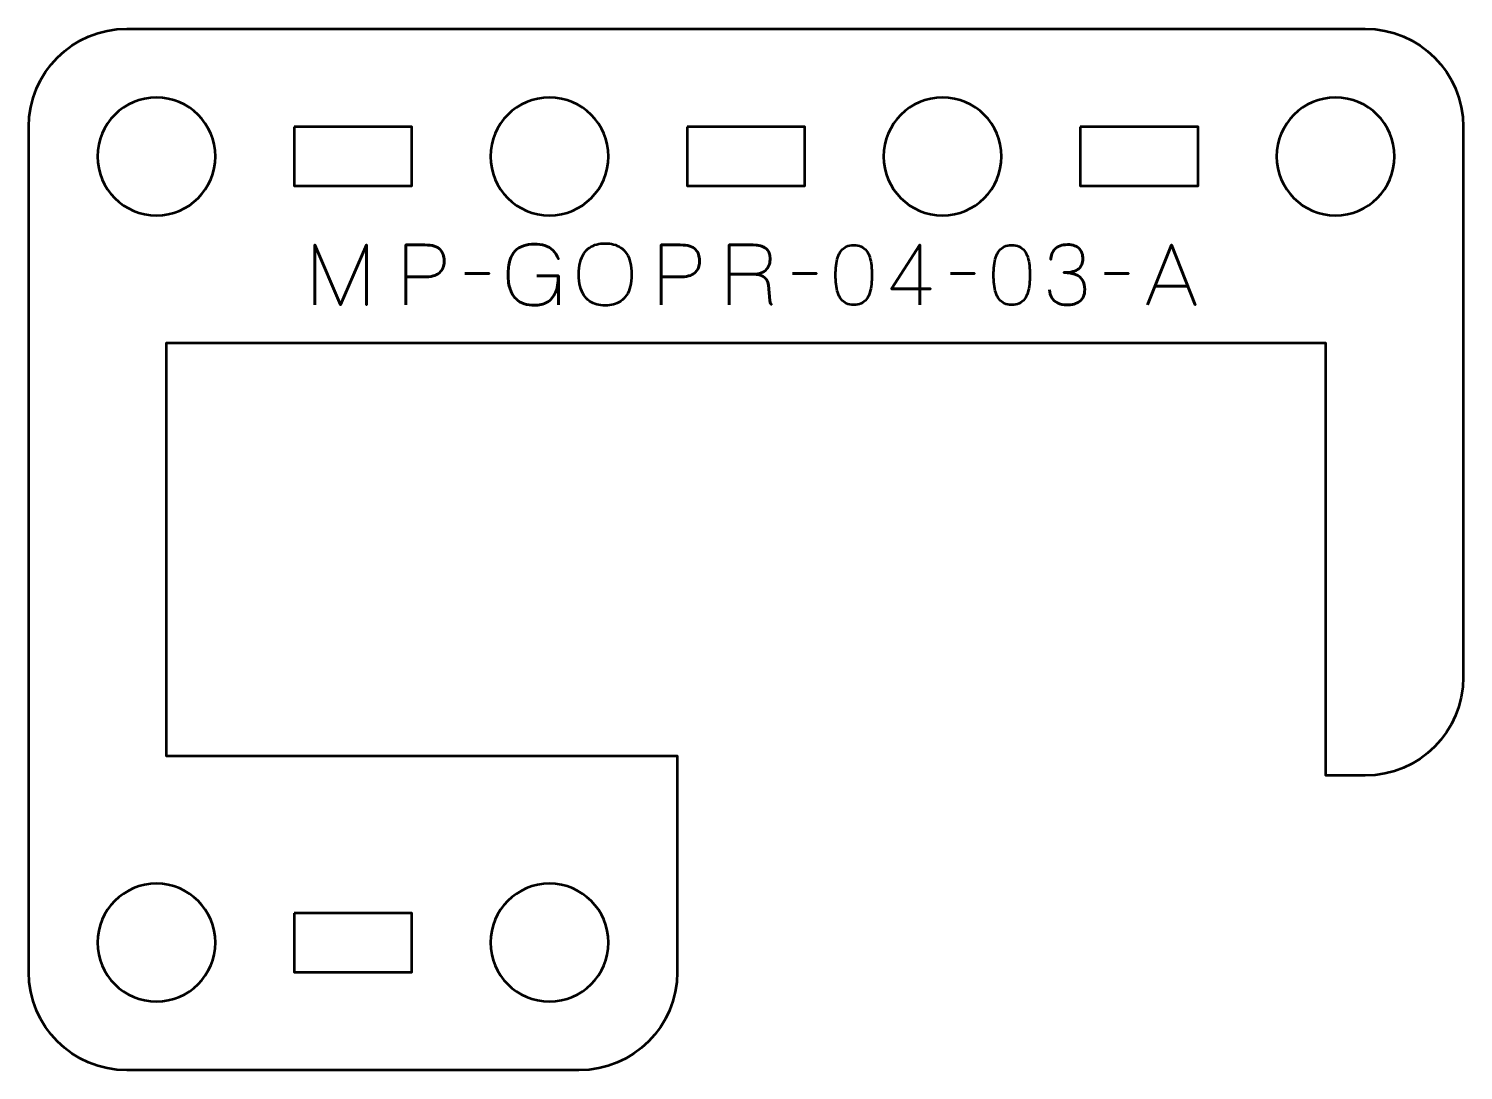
# Model space of a CAD drawing. Header units: centimetres. Extents: x -18.1 to -2.8, y -20.5 to -9.2.
# Drawn here: x -10.15 to -2.85, y -14.5 to -9.2 of the extents above; entities that cross this region are included whole.
import ezdxf

# ---------------------------------------------------------------- set-up
doc = ezdxf.new("R2010")
doc.units = ezdxf.units.CM
doc.header["$MEASUREMENT"] = 0
doc.layers.add('Layer 1', color=7, linetype='Continuous')

msp = doc.modelspace()

# ---------------------------------------------------------------- linework, layer by layer
at = {"layer": 'Layer 1', "color": 250, "lineweight": 53}
for points, knots in [([(-3.35004, -13.00002), (-3.07307, -13.00002), (-2.85008, -12.77707), (-2.85008, -12.49993), (-2.85008, -12.49993), (-2.85008, -12.49993), (-2.85008, -9.70006), (-2.85008, -9.70006), (-2.85008, -9.70006), (-2.85008, -9.42306), (-3.07307, -9.19997), (-3.35004, -9.19997), (-3.35004, -9.19997), (-3.35004, -9.19997), (-9.65001, -9.19997), (-9.65001, -9.19997), (-9.65001, -9.19997), (-9.92701, -9.19997), (-10.1501, -9.42306), (-10.1501, -9.70006), (-10.1501, -9.70006), (-10.1501, -9.70006), (-10.1501, -13.99992), (-10.1501, -13.99992), (-10.1501, -13.99992), (-10.1501, -14.27706), (-9.92701, -14.50002), (-9.65001, -14.50002), (-9.65001, -14.50002), (-9.65001, -14.50002), (-7.35004, -14.50002), (-7.35004, -14.50002), (-7.35004, -14.50002), (-7.07307, -14.50002), (-6.85008, -14.27706), (-6.85008, -13.99992), (-6.85008, -13.99992), (-6.85008, -13.99992), (-6.85007, -13.89999), (-6.85007, -13.89999), (-6.85007, -13.89999), (-6.85007, -13.89999), (-6.85009, -13.89999), (-6.85009, -13.89999), (-6.85009, -13.89999), (-6.85009, -13.89999), (-6.85009, -12.89999), (-6.85009, -12.89999), (-6.85009, -12.89999), (-6.85009, -12.89999), (-9.45009, -12.89999), (-9.45009, -12.89999), (-9.45009, -12.89999), (-9.45009, -12.89999), (-9.45009, -10.79999), (-9.45009, -10.79999), (-9.45009, -10.79999), (-9.45009, -10.79999), (-3.55009, -10.79999), (-3.55009, -10.79999), (-3.55009, -10.79999), (-3.55009, -10.79999), (-3.55009, -12.89999), (-3.55009, -12.89999), (-3.55009, -12.89999), (-3.55009, -12.89999), (-3.55009, -12.89999), (-3.55009, -12.89999), (-3.55009, -12.89999), (-3.55009, -12.89999), (-3.55009, -13.00001), (-3.55009, -13.00001), (-3.55009, -13.00001), (-3.55009, -13.00001), (-3.35004, -13.00002), (-3.35004, -13.00002)], [0, 0, 0, 0, 0.0526316, 0.0526316, 0.0526316, 0.0526316, 0.1052632, 0.1052632, 0.1052632, 0.1052632, 0.1578947, 0.1578947, 0.1578947, 0.1578947, 0.2105263, 0.2105263, 0.2105263, 0.2105263, 0.2631579, 0.2631579, 0.2631579, 0.2631579, 0.3157895, 0.3157895, 0.3157895, 0.3157895, 0.3684211, 0.3684211, 0.3684211, 0.3684211, 0.4210526, 0.4210526, 0.4210526, 0.4210526, 0.4736842, 0.4736842, 0.4736842, 0.4736842, 0.5263158, 0.5263158, 0.5263158, 0.5263158, 0.5789474, 0.5789474, 0.5789474, 0.5789474, 0.6315789, 0.6315789, 0.6315789, 0.6315789, 0.6842105, 0.6842105, 0.6842105, 0.6842105, 0.7368421, 0.7368421, 0.7368421, 0.7368421, 0.7894737, 0.7894737, 0.7894737, 0.7894737, 0.8421053, 0.8421053, 0.8421053, 0.8421053, 0.8947368, 0.8947368, 0.8947368, 0.8947368, 0.9473684, 0.9473684, 0.9473684, 0.9473684, 1, 1, 1, 1]), ([(-9.20007, -9.85), (-9.20007, -10.01577), (-9.3343, -10.15), (-9.50008, -10.15), (-9.50008, -10.15), (-9.66574, -10.15), (-9.80008, -10.01577), (-9.80008, -9.85), (-9.80008, -9.85), (-9.80008, -9.68433), (-9.66574, -9.54999), (-9.50008, -9.54999), (-9.50008, -9.54999), (-9.3343, -9.54999), (-9.20007, -9.68433), (-9.20007, -9.85)], [0, 0, 0, 0, 0.25, 0.25, 0.25, 0.25, 0.5, 0.5, 0.5, 0.5, 0.75, 0.75, 0.75, 0.75, 1, 1, 1, 1]), ([(-7.2, -9.85), (-7.2, -10.01577), (-7.33437, -10.15), (-7.5, -10.15), (-7.5, -10.15), (-7.66577, -10.15), (-7.8, -10.01577), (-7.8, -9.85), (-7.8, -9.85), (-7.8, -9.68433), (-7.66577, -9.54999), (-7.5, -9.54999), (-7.5, -9.54999), (-7.33437, -9.54999), (-7.2, -9.68433), (-7.2, -9.85)], [0, 0, 0, 0, 0.25, 0.25, 0.25, 0.25, 0.5, 0.5, 0.5, 0.5, 0.75, 0.75, 0.75, 0.75, 1, 1, 1, 1]), ([(-5.20008, -9.85), (-5.20008, -10.01577), (-5.33441, -10.15), (-5.50008, -10.15), (-5.50008, -10.15), (-5.66571, -10.15), (-5.80008, -10.01577), (-5.80008, -9.85), (-5.80008, -9.85), (-5.80008, -9.68433), (-5.66571, -9.54999), (-5.50008, -9.54999), (-5.50008, -9.54999), (-5.33441, -9.54999), (-5.20008, -9.68433), (-5.20008, -9.85)], [0, 0, 0, 0, 0.25, 0.25, 0.25, 0.25, 0.5, 0.5, 0.5, 0.5, 0.75, 0.75, 0.75, 0.75, 1, 1, 1, 1]), ([(-3.20011, -9.85), (-3.20011, -10.01577), (-3.33434, -10.15), (-3.50011, -10.15), (-3.50011, -10.15), (-3.66578, -10.15), (-3.80011, -10.01577), (-3.80011, -9.85), (-3.80011, -9.85), (-3.80011, -9.68433), (-3.66578, -9.54999), (-3.50011, -9.54999), (-3.50011, -9.54999), (-3.33434, -9.54999), (-3.20011, -9.68433), (-3.20011, -9.85)], [0, 0, 0, 0, 0.25, 0.25, 0.25, 0.25, 0.5, 0.5, 0.5, 0.5, 0.75, 0.75, 0.75, 0.75, 1, 1, 1, 1]), ([(-8.80006, -9.70006), (-8.80006, -9.70006), (-8.20005, -9.70006), (-8.20005, -9.70006), (-8.20005, -9.70006), (-8.20005, -9.70006), (-8.20005, -10.00007), (-8.20005, -10.00007), (-8.20005, -10.00007), (-8.20005, -10.00007), (-8.80006, -10.00007), (-8.80006, -10.00007), (-8.80006, -10.00007), (-8.80006, -10.00007), (-8.80006, -9.70006), (-8.80006, -9.70006)], [0, 0, 0, 0, 0.25, 0.25, 0.25, 0.25, 0.5, 0.5, 0.5, 0.5, 0.75, 0.75, 0.75, 0.75, 1, 1, 1, 1]), ([(-6.80009, -9.70006), (-6.80009, -9.70006), (-6.2001, -9.70006), (-6.2001, -9.70006), (-6.2001, -9.70006), (-6.2001, -9.70006), (-6.2001, -10.00007), (-6.2001, -10.00007), (-6.2001, -10.00007), (-6.2001, -10.00007), (-6.80009, -10.00007), (-6.80009, -10.00007), (-6.80009, -10.00007), (-6.80009, -10.00007), (-6.80009, -9.70006), (-6.80009, -9.70006)], [0, 0, 0, 0, 0.25, 0.25, 0.25, 0.25, 0.5, 0.5, 0.5, 0.5, 0.75, 0.75, 0.75, 0.75, 1, 1, 1, 1]), ([(-4.80003, -9.70006), (-4.80003, -9.70006), (-4.20002, -9.70006), (-4.20002, -9.70006), (-4.20002, -9.70006), (-4.20002, -9.70006), (-4.20002, -10.00007), (-4.20002, -10.00007), (-4.20002, -10.00007), (-4.20002, -10.00007), (-4.80003, -10.00007), (-4.80003, -10.00007), (-4.80003, -10.00007), (-4.80003, -10.00007), (-4.80003, -9.70006), (-4.80003, -9.70006)], [0, 0, 0, 0, 0.25, 0.25, 0.25, 0.25, 0.5, 0.5, 0.5, 0.5, 0.75, 0.75, 0.75, 0.75, 1, 1, 1, 1]), ([(-9.20007, -13.84999), (-9.20007, -14.01566), (-9.3343, -14.14999), (-9.50008, -14.14999), (-9.50008, -14.14999), (-9.66574, -14.14999), (-9.80008, -14.01566), (-9.80008, -13.84999), (-9.80008, -13.84999), (-9.80008, -13.68436), (-9.66574, -13.54999), (-9.50008, -13.54999), (-9.50008, -13.54999), (-9.3343, -13.54999), (-9.20007, -13.68436), (-9.20007, -13.84999)], [0, 0, 0, 0, 0.25, 0.25, 0.25, 0.25, 0.5, 0.5, 0.5, 0.5, 0.75, 0.75, 0.75, 0.75, 1, 1, 1, 1]), ([(-7.2, -13.84999), (-7.2, -14.01566), (-7.33437, -14.14999), (-7.5, -14.14999), (-7.5, -14.14999), (-7.66577, -14.14999), (-7.8, -14.01566), (-7.8, -13.84999), (-7.8, -13.84999), (-7.8, -13.68436), (-7.66577, -13.54999), (-7.5, -13.54999), (-7.5, -13.54999), (-7.33437, -13.54999), (-7.2, -13.68436), (-7.2, -13.84999)], [0, 0, 0, 0, 0.25, 0.25, 0.25, 0.25, 0.5, 0.5, 0.5, 0.5, 0.75, 0.75, 0.75, 0.75, 1, 1, 1, 1]), ([(-8.80006, -13.69992), (-8.80006, -13.69992), (-8.20005, -13.69992), (-8.20005, -13.69992), (-8.20005, -13.69992), (-8.20005, -13.69992), (-8.20005, -13.99992), (-8.20005, -13.99992), (-8.20005, -13.99992), (-8.20005, -13.99992), (-8.80006, -13.99992), (-8.80006, -13.99992), (-8.80006, -13.99992), (-8.80006, -13.99992), (-8.80006, -13.69992), (-8.80006, -13.69992)], [0, 0, 0, 0, 0.25, 0.25, 0.25, 0.25, 0.5, 0.5, 0.5, 0.5, 0.75, 0.75, 0.75, 0.75, 1, 1, 1, 1])]:
    msp.add_open_spline(points, degree=3, knots=knots, dxfattribs=at)
at = {"layer": 'Layer 1', "color": 30, "lineweight": 53}
for points, knots in [([(-7.21657, -10.60797), (-7.20168, -10.60804), (-7.18757, -10.60628), (-7.1741, -10.60282), (-7.1741, -10.60282), (-7.16069, -10.59929), (-7.14842, -10.59379), (-7.1372, -10.58617), (-7.1372, -10.58617), (-7.12598, -10.57862), (-7.11624, -10.56867), (-7.10799, -10.55639), (-7.10799, -10.55639), (-7.09973, -10.54412), (-7.09338, -10.52923), (-7.08887, -10.51173), (-7.08887, -10.51173), (-7.08428, -10.49424), (-7.08202, -10.47384), (-7.08195, -10.45049), (-7.08195, -10.45049), (-7.08202, -10.42714), (-7.08428, -10.40675), (-7.08887, -10.38918), (-7.08887, -10.38918), (-7.09338, -10.37161), (-7.09973, -10.35665), (-7.10799, -10.34431), (-7.10799, -10.34431), (-7.11624, -10.33196), (-7.12598, -10.32194), (-7.1372, -10.31425), (-7.1372, -10.31425), (-7.14842, -10.30656), (-7.16069, -10.30099), (-7.1741, -10.29739), (-7.1741, -10.29739), (-7.18757, -10.29386), (-7.20168, -10.2921), (-7.21657, -10.29217), (-7.21657, -10.29217), (-7.23146, -10.2921), (-7.24557, -10.29386), (-7.25905, -10.29739), (-7.25905, -10.29739), (-7.27245, -10.30099), (-7.28473, -10.30656), (-7.29595, -10.31425), (-7.29595, -10.31425), (-7.30716, -10.32194), (-7.3169, -10.33196), (-7.32516, -10.34431), (-7.32516, -10.34431), (-7.33341, -10.35665), (-7.33976, -10.37161), (-7.34428, -10.38918), (-7.34428, -10.38918), (-7.34886, -10.40675), (-7.35112, -10.42714), (-7.35119, -10.45049), (-7.35119, -10.45049), (-7.35112, -10.47384), (-7.34886, -10.49424), (-7.34428, -10.51173), (-7.34428, -10.51173), (-7.33976, -10.52923), (-7.33341, -10.54412), (-7.32516, -10.55639), (-7.32516, -10.55639), (-7.3169, -10.56867), (-7.30716, -10.57862), (-7.29595, -10.58617), (-7.29595, -10.58617), (-7.28473, -10.59379), (-7.27245, -10.59929), (-7.25905, -10.60282), (-7.25905, -10.60282), (-7.24557, -10.60628), (-7.23146, -10.60804), (-7.21657, -10.60797)], [0, 0, 0, 0, 0.05, 0.05, 0.05, 0.05, 0.1, 0.1, 0.1, 0.1, 0.15, 0.15, 0.15, 0.15, 0.2, 0.2, 0.2, 0.2, 0.25, 0.25, 0.25, 0.25, 0.3, 0.3, 0.3, 0.3, 0.35, 0.35, 0.35, 0.35, 0.4, 0.4, 0.4, 0.4, 0.45, 0.45, 0.45, 0.45, 0.5, 0.5, 0.5, 0.5, 0.55, 0.55, 0.55, 0.55, 0.6, 0.6, 0.6, 0.6, 0.65, 0.65, 0.65, 0.65, 0.7, 0.7, 0.7, 0.7, 0.75, 0.75, 0.75, 0.75, 0.8, 0.8, 0.8, 0.8, 0.85, 0.85, 0.85, 0.85, 0.9, 0.9, 0.9, 0.9, 0.95, 0.95, 0.95, 0.95, 1, 1, 1, 1]), ([(-7.21657, -10.60797), (-7.20168, -10.60804), (-7.18757, -10.60628), (-7.1741, -10.60282), (-7.1741, -10.60282), (-7.16069, -10.59929), (-7.14842, -10.59379), (-7.1372, -10.58617), (-7.1372, -10.58617), (-7.12598, -10.57862), (-7.11624, -10.56867), (-7.10799, -10.55639), (-7.10799, -10.55639), (-7.09973, -10.54412), (-7.09338, -10.52923), (-7.08887, -10.51173), (-7.08887, -10.51173), (-7.08428, -10.49424), (-7.08202, -10.47384), (-7.08195, -10.45049), (-7.08195, -10.45049), (-7.08202, -10.42714), (-7.08428, -10.40675), (-7.08887, -10.38918), (-7.08887, -10.38918), (-7.09338, -10.37161), (-7.09973, -10.35665), (-7.10799, -10.34431), (-7.10799, -10.34431), (-7.11624, -10.33196), (-7.12598, -10.32194), (-7.1372, -10.31425), (-7.1372, -10.31425), (-7.14842, -10.30656), (-7.16069, -10.30099), (-7.1741, -10.29739), (-7.1741, -10.29739), (-7.18757, -10.29386), (-7.20168, -10.2921), (-7.21657, -10.29217), (-7.21657, -10.29217), (-7.23146, -10.2921), (-7.24557, -10.29386), (-7.25905, -10.29739), (-7.25905, -10.29739), (-7.27245, -10.30099), (-7.28473, -10.30656), (-7.29595, -10.31425), (-7.29595, -10.31425), (-7.30716, -10.32194), (-7.3169, -10.33196), (-7.32516, -10.34431), (-7.32516, -10.34431), (-7.33341, -10.35665), (-7.33976, -10.37161), (-7.34428, -10.38918), (-7.34428, -10.38918), (-7.34886, -10.40675), (-7.35112, -10.42714), (-7.35119, -10.45049), (-7.35119, -10.45049), (-7.35112, -10.47384), (-7.34886, -10.49424), (-7.34428, -10.51173), (-7.34428, -10.51173), (-7.33976, -10.52923), (-7.33341, -10.54412), (-7.32516, -10.55639), (-7.32516, -10.55639), (-7.3169, -10.56867), (-7.30716, -10.57862), (-7.29595, -10.58617), (-7.29595, -10.58617), (-7.28473, -10.59379), (-7.27245, -10.59929), (-7.25905, -10.60282), (-7.25905, -10.60282), (-7.24557, -10.60628), (-7.23146, -10.60804), (-7.21657, -10.60797)], [0, 0, 0, 0, 0.05, 0.05, 0.05, 0.05, 0.1, 0.1, 0.1, 0.1, 0.15, 0.15, 0.15, 0.15, 0.2, 0.2, 0.2, 0.2, 0.25, 0.25, 0.25, 0.25, 0.3, 0.3, 0.3, 0.3, 0.35, 0.35, 0.35, 0.35, 0.4, 0.4, 0.4, 0.4, 0.45, 0.45, 0.45, 0.45, 0.5, 0.5, 0.5, 0.5, 0.55, 0.55, 0.55, 0.55, 0.6, 0.6, 0.6, 0.6, 0.65, 0.65, 0.65, 0.65, 0.7, 0.7, 0.7, 0.7, 0.75, 0.75, 0.75, 0.75, 0.8, 0.8, 0.8, 0.8, 0.85, 0.85, 0.85, 0.85, 0.9, 0.9, 0.9, 0.9, 0.95, 0.95, 0.95, 0.95, 1, 1, 1, 1]), ([(-8.69399, -10.60543), (-8.69399, -10.60543), (-8.69399, -10.30021), (-8.69399, -10.30021), (-8.69399, -10.30021), (-8.69399, -10.30021), (-8.56276, -10.60543), (-8.56276, -10.60543), (-8.56276, -10.60543), (-8.56276, -10.60543), (-8.4311, -10.30021), (-8.4311, -10.30021), (-8.4311, -10.30021), (-8.4311, -10.30021), (-8.4311, -10.60543), (-8.4311, -10.60543), (-8.4311, -10.60543), (-8.4311, -10.60543), (-8.4311, -10.30021), (-8.4311, -10.30021), (-8.4311, -10.30021), (-8.4311, -10.30021), (-8.56276, -10.60543), (-8.56276, -10.60543), (-8.56276, -10.60543), (-8.56276, -10.60543), (-8.69399, -10.30021), (-8.69399, -10.30021), (-8.69399, -10.30021), (-8.69399, -10.30021), (-8.69399, -10.60543), (-8.69399, -10.60543)], [0, 0, 0, 0, 0.125, 0.125, 0.125, 0.125, 0.25, 0.25, 0.25, 0.25, 0.375, 0.375, 0.375, 0.375, 0.5, 0.5, 0.5, 0.5, 0.625, 0.625, 0.625, 0.625, 0.75, 0.75, 0.75, 0.75, 0.875, 0.875, 0.875, 0.875, 1, 1, 1, 1]), ([(-8.23129, -10.60543), (-8.23129, -10.60543), (-8.23129, -10.30021), (-8.23129, -10.30021), (-8.23129, -10.30021), (-8.23129, -10.30021), (-8.13392, -10.30021), (-8.13392, -10.30021), (-8.13392, -10.30021), (-8.11445, -10.30028), (-8.09844, -10.30247), (-8.08581, -10.3067), (-8.08581, -10.3067), (-8.07325, -10.31086), (-8.06337, -10.31665), (-8.05624, -10.32399), (-8.05624, -10.32399), (-8.04912, -10.33125), (-8.04404, -10.33958), (-8.04093, -10.34896), (-8.04093, -10.34896), (-8.0379, -10.35835), (-8.03614, -10.36815), (-8.03571, -10.37853), (-8.03571, -10.37853), (-8.03522, -10.3889), (-8.03642, -10.39906), (-8.03924, -10.40893), (-8.03924, -10.40893), (-8.04213, -10.41881), (-8.047, -10.42777), (-8.05399, -10.43582), (-8.05399, -10.43582), (-8.0609, -10.44386), (-8.07028, -10.45028), (-8.08207, -10.45501), (-8.08207, -10.45501), (-8.09385, -10.4598), (-8.10845, -10.4622), (-8.12588, -10.46234), (-8.12588, -10.46234), (-8.12588, -10.46234), (-8.23129, -10.46234), (-8.23129, -10.46234), (-8.23129, -10.46234), (-8.23129, -10.46234), (-8.12588, -10.46234), (-8.12588, -10.46234), (-8.12588, -10.46234), (-8.10881, -10.4622), (-8.09434, -10.4598), (-8.08263, -10.45501), (-8.08263, -10.45501), (-8.07085, -10.45028), (-8.06146, -10.44386), (-8.05441, -10.43582), (-8.05441, -10.43582), (-8.04742, -10.42777), (-8.04241, -10.41881), (-8.03945, -10.40893), (-8.03945, -10.40893), (-8.03649, -10.39906), (-8.03522, -10.3889), (-8.03571, -10.37853), (-8.03571, -10.37853), (-8.03614, -10.36815), (-8.0379, -10.35835), (-8.04107, -10.34896), (-8.04107, -10.34896), (-8.04418, -10.33958), (-8.0494, -10.33125), (-8.05653, -10.32399), (-8.05653, -10.32399), (-8.06372, -10.31665), (-8.0736, -10.31086), (-8.08616, -10.3067), (-8.08616, -10.3067), (-8.09879, -10.30247), (-8.11466, -10.30028), (-8.13392, -10.30021), (-8.13392, -10.30021), (-8.13392, -10.30021), (-8.23129, -10.30021), (-8.23129, -10.30021), (-8.23129, -10.30021), (-8.23129, -10.30021), (-8.23129, -10.60543), (-8.23129, -10.60543)], [0, 0, 0, 0, 0.0454545, 0.0454545, 0.0454545, 0.0454545, 0.0909091, 0.0909091, 0.0909091, 0.0909091, 0.1363636, 0.1363636, 0.1363636, 0.1363636, 0.1818182, 0.1818182, 0.1818182, 0.1818182, 0.2272727, 0.2272727, 0.2272727, 0.2272727, 0.2727273, 0.2727273, 0.2727273, 0.2727273, 0.3181818, 0.3181818, 0.3181818, 0.3181818, 0.3636364, 0.3636364, 0.3636364, 0.3636364, 0.4090909, 0.4090909, 0.4090909, 0.4090909, 0.4545455, 0.4545455, 0.4545455, 0.4545455, 0.5, 0.5, 0.5, 0.5, 0.5454545, 0.5454545, 0.5454545, 0.5454545, 0.5909091, 0.5909091, 0.5909091, 0.5909091, 0.6363636, 0.6363636, 0.6363636, 0.6363636, 0.6818182, 0.6818182, 0.6818182, 0.6818182, 0.7272727, 0.7272727, 0.7272727, 0.7272727, 0.7727273, 0.7727273, 0.7727273, 0.7727273, 0.8181818, 0.8181818, 0.8181818, 0.8181818, 0.8636364, 0.8636364, 0.8636364, 0.8636364, 0.9090909, 0.9090909, 0.9090909, 0.9090909, 0.9545455, 0.9545455, 0.9545455, 0.9545455, 1, 1, 1, 1]), ([(-7.5637, -10.45726), (-7.5637, -10.45726), (-7.45491, -10.45726), (-7.45491, -10.45726), (-7.45491, -10.45726), (-7.45505, -10.49191), (-7.45999, -10.52034), (-7.46987, -10.54249), (-7.46987, -10.54249), (-7.47974, -10.56472), (-7.49371, -10.58109), (-7.51192, -10.59174), (-7.51192, -10.59174), (-7.53012, -10.60233), (-7.55171, -10.60762), (-7.57683, -10.60755), (-7.57683, -10.60755), (-7.59567, -10.60762), (-7.61316, -10.60501), (-7.62932, -10.59957), (-7.62932, -10.59957), (-7.64548, -10.59421), (-7.65966, -10.58546), (-7.6718, -10.5734), (-7.6718, -10.5734), (-7.68393, -10.56133), (-7.69346, -10.54539), (-7.70023, -10.52556), (-7.70023, -10.52556), (-7.707, -10.50574), (-7.71046, -10.48139), (-7.7106, -10.45261), (-7.7106, -10.45261), (-7.71053, -10.42368), (-7.7075, -10.39927), (-7.7015, -10.37923), (-7.7015, -10.37923), (-7.69543, -10.35926), (-7.68668, -10.34318), (-7.67511, -10.33097), (-7.67511, -10.33097), (-7.66361, -10.31884), (-7.64957, -10.31002), (-7.63306, -10.30451), (-7.63306, -10.30451), (-7.61655, -10.29901), (-7.59785, -10.29633), (-7.57683, -10.2964), (-7.57683, -10.2964), (-7.55686, -10.29633), (-7.53894, -10.2988), (-7.52299, -10.30381), (-7.52299, -10.30381), (-7.50705, -10.30882), (-7.49336, -10.31686), (-7.48193, -10.32794), (-7.48193, -10.32794), (-7.47043, -10.33901), (-7.46147, -10.35362), (-7.45491, -10.37175), (-7.45491, -10.37175), (-7.46147, -10.35362), (-7.47043, -10.33901), (-7.48193, -10.32794), (-7.48193, -10.32794), (-7.49336, -10.31686), (-7.50705, -10.30882), (-7.52299, -10.30381), (-7.52299, -10.30381), (-7.53894, -10.2988), (-7.55686, -10.29633), (-7.57683, -10.2964), (-7.57683, -10.2964), (-7.59785, -10.29633), (-7.61655, -10.29901), (-7.63306, -10.30451), (-7.63306, -10.30451), (-7.64957, -10.31002), (-7.66361, -10.31884), (-7.67511, -10.33097), (-7.67511, -10.33097), (-7.68668, -10.34318), (-7.69543, -10.35926), (-7.7015, -10.37923), (-7.7015, -10.37923), (-7.7075, -10.39927), (-7.71053, -10.42368), (-7.7106, -10.45261), (-7.7106, -10.45261), (-7.71046, -10.48139), (-7.707, -10.50574), (-7.70023, -10.52556), (-7.70023, -10.52556), (-7.69346, -10.54539), (-7.68393, -10.56133), (-7.6718, -10.5734), (-7.6718, -10.5734), (-7.65966, -10.58546), (-7.64548, -10.59421), (-7.62932, -10.59957), (-7.62932, -10.59957), (-7.61316, -10.60501), (-7.59567, -10.60762), (-7.57683, -10.60755), (-7.57683, -10.60755), (-7.55171, -10.60762), (-7.53012, -10.60233), (-7.51192, -10.59174), (-7.51192, -10.59174), (-7.49371, -10.58109), (-7.47974, -10.56472), (-7.46987, -10.54249), (-7.46987, -10.54249), (-7.45999, -10.52034), (-7.45505, -10.49191), (-7.45491, -10.45726), (-7.45491, -10.45726), (-7.45491, -10.45726), (-7.5637, -10.45726), (-7.5637, -10.45726)], [0, 0, 0, 0, 0.0333333, 0.0333333, 0.0333333, 0.0333333, 0.0666667, 0.0666667, 0.0666667, 0.0666667, 0.1, 0.1, 0.1, 0.1, 0.1333333, 0.1333333, 0.1333333, 0.1333333, 0.1666667, 0.1666667, 0.1666667, 0.1666667, 0.2, 0.2, 0.2, 0.2, 0.2333333, 0.2333333, 0.2333333, 0.2333333, 0.2666667, 0.2666667, 0.2666667, 0.2666667, 0.3, 0.3, 0.3, 0.3, 0.3333333, 0.3333333, 0.3333333, 0.3333333, 0.3666667, 0.3666667, 0.3666667, 0.3666667, 0.4, 0.4, 0.4, 0.4, 0.4333333, 0.4333333, 0.4333333, 0.4333333, 0.4666667, 0.4666667, 0.4666667, 0.4666667, 0.5, 0.5, 0.5, 0.5, 0.5333333, 0.5333333, 0.5333333, 0.5333333, 0.5666667, 0.5666667, 0.5666667, 0.5666667, 0.6, 0.6, 0.6, 0.6, 0.6333333, 0.6333333, 0.6333333, 0.6333333, 0.6666667, 0.6666667, 0.6666667, 0.6666667, 0.7, 0.7, 0.7, 0.7, 0.7333333, 0.7333333, 0.7333333, 0.7333333, 0.7666667, 0.7666667, 0.7666667, 0.7666667, 0.8, 0.8, 0.8, 0.8, 0.8333333, 0.8333333, 0.8333333, 0.8333333, 0.8666667, 0.8666667, 0.8666667, 0.8666667, 0.9, 0.9, 0.9, 0.9, 0.9333333, 0.9333333, 0.9333333, 0.9333333, 0.9666667, 0.9666667, 0.9666667, 0.9666667, 1, 1, 1, 1]), ([(-6.93167, -10.60543), (-6.93167, -10.60543), (-6.93167, -10.30021), (-6.93167, -10.30021), (-6.93167, -10.30021), (-6.93167, -10.30021), (-6.8343, -10.30021), (-6.8343, -10.30021), (-6.8343, -10.30021), (-6.81483, -10.30028), (-6.79882, -10.30247), (-6.78619, -10.3067), (-6.78619, -10.3067), (-6.77363, -10.31086), (-6.76375, -10.31665), (-6.75662, -10.32399), (-6.75662, -10.32399), (-6.7495, -10.33125), (-6.74442, -10.33958), (-6.74131, -10.34896), (-6.74131, -10.34896), (-6.73828, -10.35835), (-6.73652, -10.36815), (-6.73609, -10.37853), (-6.73609, -10.37853), (-6.7356, -10.3889), (-6.7368, -10.39906), (-6.73962, -10.40893), (-6.73962, -10.40893), (-6.74251, -10.41881), (-6.74738, -10.42777), (-6.75437, -10.43582), (-6.75437, -10.43582), (-6.76128, -10.44386), (-6.77066, -10.45028), (-6.78245, -10.45501), (-6.78245, -10.45501), (-6.79423, -10.4598), (-6.80883, -10.4622), (-6.82626, -10.46234), (-6.82626, -10.46234), (-6.82626, -10.46234), (-6.93167, -10.46234), (-6.93167, -10.46234), (-6.93167, -10.46234), (-6.93167, -10.46234), (-6.82626, -10.46234), (-6.82626, -10.46234), (-6.82626, -10.46234), (-6.80919, -10.4622), (-6.79472, -10.4598), (-6.78301, -10.45501), (-6.78301, -10.45501), (-6.77123, -10.45028), (-6.76184, -10.44386), (-6.75479, -10.43582), (-6.75479, -10.43582), (-6.7478, -10.42777), (-6.74279, -10.41881), (-6.73983, -10.40893), (-6.73983, -10.40893), (-6.73687, -10.39906), (-6.7356, -10.3889), (-6.73609, -10.37853), (-6.73609, -10.37853), (-6.73652, -10.36815), (-6.73828, -10.35835), (-6.74145, -10.34896), (-6.74145, -10.34896), (-6.74456, -10.33958), (-6.74978, -10.33125), (-6.75691, -10.32399), (-6.75691, -10.32399), (-6.7641, -10.31665), (-6.77398, -10.31086), (-6.78654, -10.3067), (-6.78654, -10.3067), (-6.79917, -10.30247), (-6.81504, -10.30028), (-6.8343, -10.30021), (-6.8343, -10.30021), (-6.8343, -10.30021), (-6.93167, -10.30021), (-6.93167, -10.30021), (-6.93167, -10.30021), (-6.93167, -10.30021), (-6.93167, -10.60543), (-6.93167, -10.60543)], [0, 0, 0, 0, 0.0454545, 0.0454545, 0.0454545, 0.0454545, 0.0909091, 0.0909091, 0.0909091, 0.0909091, 0.1363636, 0.1363636, 0.1363636, 0.1363636, 0.1818182, 0.1818182, 0.1818182, 0.1818182, 0.2272727, 0.2272727, 0.2272727, 0.2272727, 0.2727273, 0.2727273, 0.2727273, 0.2727273, 0.3181818, 0.3181818, 0.3181818, 0.3181818, 0.3636364, 0.3636364, 0.3636364, 0.3636364, 0.4090909, 0.4090909, 0.4090909, 0.4090909, 0.4545455, 0.4545455, 0.4545455, 0.4545455, 0.5, 0.5, 0.5, 0.5, 0.5454545, 0.5454545, 0.5454545, 0.5454545, 0.5909091, 0.5909091, 0.5909091, 0.5909091, 0.6363636, 0.6363636, 0.6363636, 0.6363636, 0.6818182, 0.6818182, 0.6818182, 0.6818182, 0.7272727, 0.7272727, 0.7272727, 0.7272727, 0.7727273, 0.7727273, 0.7727273, 0.7727273, 0.8181818, 0.8181818, 0.8181818, 0.8181818, 0.8636364, 0.8636364, 0.8636364, 0.8636364, 0.9090909, 0.9090909, 0.9090909, 0.9090909, 0.9545455, 0.9545455, 0.9545455, 0.9545455, 1, 1, 1, 1]), ([(-6.58539, -10.60543), (-6.58539, -10.60543), (-6.58539, -10.30021), (-6.58539, -10.30021), (-6.58539, -10.30021), (-6.58539, -10.30021), (-6.47405, -10.30021), (-6.47405, -10.30021), (-6.47405, -10.30021), (-6.45853, -10.30021), (-6.44527, -10.30127), (-6.43433, -10.30331), (-6.43433, -10.30331), (-6.42333, -10.30536), (-6.41422, -10.30832), (-6.40703, -10.3122), (-6.40703, -10.3122), (-6.39983, -10.31608), (-6.39419, -10.32081), (-6.39002, -10.32638), (-6.39002, -10.32638), (-6.38579, -10.33189), (-6.38283, -10.33817), (-6.38092, -10.34515), (-6.38092, -10.34515), (-6.37902, -10.35214), (-6.37789, -10.35969), (-6.37754, -10.36794), (-6.37754, -10.36794), (-6.37704, -10.37831), (-6.37817, -10.38833), (-6.38085, -10.398), (-6.38085, -10.398), (-6.3836, -10.40773), (-6.38833, -10.41641), (-6.39503, -10.42417), (-6.39503, -10.42417), (-6.40181, -10.43194), (-6.41091, -10.43807), (-6.42248, -10.44266), (-6.42248, -10.44266), (-6.43405, -10.44718), (-6.44837, -10.44957), (-6.46559, -10.44964), (-6.46559, -10.44964), (-6.46559, -10.44964), (-6.58539, -10.44964), (-6.58539, -10.44964), (-6.58539, -10.44964), (-6.58539, -10.44964), (-6.46559, -10.44964), (-6.46559, -10.44964), (-6.46559, -10.44964), (-6.44873, -10.44957), (-6.43454, -10.44718), (-6.42304, -10.44266), (-6.42304, -10.44266), (-6.41154, -10.43807), (-6.40237, -10.43194), (-6.39553, -10.42417), (-6.39553, -10.42417), (-6.38868, -10.41641), (-6.38389, -10.40773), (-6.38106, -10.398), (-6.38106, -10.398), (-6.37824, -10.38833), (-6.37704, -10.37831), (-6.37754, -10.36794), (-6.37754, -10.36794), (-6.37796, -10.35764), (-6.37972, -10.34833), (-6.38283, -10.34), (-6.38283, -10.34), (-6.38586, -10.33175), (-6.39094, -10.32462), (-6.398, -10.31869), (-6.398, -10.31869), (-6.40505, -10.31277), (-6.41479, -10.30818), (-6.42714, -10.30501), (-6.42714, -10.30501), (-6.43948, -10.30183), (-6.45515, -10.30021), (-6.47405, -10.30021), (-6.47405, -10.30021), (-6.47405, -10.30021), (-6.58539, -10.30021), (-6.58539, -10.30021), (-6.58539, -10.30021), (-6.58539, -10.30021), (-6.58539, -10.60543), (-6.58539, -10.60543)], [0, 0, 0, 0, 0.0434783, 0.0434783, 0.0434783, 0.0434783, 0.0869565, 0.0869565, 0.0869565, 0.0869565, 0.1304348, 0.1304348, 0.1304348, 0.1304348, 0.173913, 0.173913, 0.173913, 0.173913, 0.2173913, 0.2173913, 0.2173913, 0.2173913, 0.2608696, 0.2608696, 0.2608696, 0.2608696, 0.3043478, 0.3043478, 0.3043478, 0.3043478, 0.3478261, 0.3478261, 0.3478261, 0.3478261, 0.3913043, 0.3913043, 0.3913043, 0.3913043, 0.4347826, 0.4347826, 0.4347826, 0.4347826, 0.4782609, 0.4782609, 0.4782609, 0.4782609, 0.5217391, 0.5217391, 0.5217391, 0.5217391, 0.5652174, 0.5652174, 0.5652174, 0.5652174, 0.6086957, 0.6086957, 0.6086957, 0.6086957, 0.6521739, 0.6521739, 0.6521739, 0.6521739, 0.6956522, 0.6956522, 0.6956522, 0.6956522, 0.7391304, 0.7391304, 0.7391304, 0.7391304, 0.7826087, 0.7826087, 0.7826087, 0.7826087, 0.826087, 0.826087, 0.826087, 0.826087, 0.8695652, 0.8695652, 0.8695652, 0.8695652, 0.9130435, 0.9130435, 0.9130435, 0.9130435, 0.9565217, 0.9565217, 0.9565217, 0.9565217, 1, 1, 1, 1]), ([(-5.95166, -10.60543), (-5.93685, -10.60536), (-5.92408, -10.60275), (-5.91342, -10.59767), (-5.91342, -10.59767), (-5.90284, -10.59259), (-5.89402, -10.58532), (-5.88697, -10.57608), (-5.88697, -10.57608), (-5.87998, -10.56677), (-5.87448, -10.55576), (-5.87039, -10.54306), (-5.87039, -10.54306), (-5.86636, -10.53036), (-5.86347, -10.51646), (-5.86185, -10.50122), (-5.86185, -10.50122), (-5.86015, -10.48598), (-5.85931, -10.46996), (-5.85938, -10.45303), (-5.85938, -10.45303), (-5.85931, -10.43617), (-5.86015, -10.42015), (-5.86185, -10.40498), (-5.86185, -10.40498), (-5.86347, -10.38981), (-5.86636, -10.37584), (-5.87039, -10.36314), (-5.87039, -10.36314), (-5.87448, -10.35051), (-5.87998, -10.33951), (-5.88697, -10.33012), (-5.88697, -10.33012), (-5.89402, -10.32081), (-5.90284, -10.31354), (-5.91342, -10.30846), (-5.91342, -10.30846), (-5.92408, -10.30331), (-5.93685, -10.3007), (-5.95166, -10.30063), (-5.95166, -10.30063), (-5.96648, -10.3007), (-5.97925, -10.30331), (-5.98991, -10.30846), (-5.98991, -10.30846), (-6.00049, -10.31354), (-6.00931, -10.32081), (-6.01636, -10.33012), (-6.01636, -10.33012), (-6.02335, -10.33951), (-6.02885, -10.35051), (-6.03294, -10.36314), (-6.03294, -10.36314), (-6.03697, -10.37584), (-6.03986, -10.38981), (-6.04148, -10.40498), (-6.04148, -10.40498), (-6.04317, -10.42015), (-6.04402, -10.43617), (-6.04395, -10.45303), (-6.04395, -10.45303), (-6.04402, -10.46996), (-6.04317, -10.48598), (-6.04148, -10.50122), (-6.04148, -10.50122), (-6.03986, -10.51646), (-6.03697, -10.53036), (-6.03294, -10.54306), (-6.03294, -10.54306), (-6.02885, -10.55576), (-6.02335, -10.56677), (-6.01636, -10.57608), (-6.01636, -10.57608), (-6.00931, -10.58532), (-6.00049, -10.59259), (-5.98991, -10.59767), (-5.98991, -10.59767), (-5.97925, -10.60275), (-5.96648, -10.60536), (-5.95166, -10.60543)], [0, 0, 0, 0, 0.05, 0.05, 0.05, 0.05, 0.1, 0.1, 0.1, 0.1, 0.15, 0.15, 0.15, 0.15, 0.2, 0.2, 0.2, 0.2, 0.25, 0.25, 0.25, 0.25, 0.3, 0.3, 0.3, 0.3, 0.35, 0.35, 0.35, 0.35, 0.4, 0.4, 0.4, 0.4, 0.45, 0.45, 0.45, 0.45, 0.5, 0.5, 0.5, 0.5, 0.55, 0.55, 0.55, 0.55, 0.6, 0.6, 0.6, 0.6, 0.65, 0.65, 0.65, 0.65, 0.7, 0.7, 0.7, 0.7, 0.75, 0.75, 0.75, 0.75, 0.8, 0.8, 0.8, 0.8, 0.85, 0.85, 0.85, 0.85, 0.9, 0.9, 0.9, 0.9, 0.95, 0.95, 0.95, 0.95, 1, 1, 1, 1]), ([(-5.95166, -10.60543), (-5.93685, -10.60536), (-5.92408, -10.60275), (-5.91342, -10.59767), (-5.91342, -10.59767), (-5.90284, -10.59259), (-5.89402, -10.58532), (-5.88697, -10.57608), (-5.88697, -10.57608), (-5.87998, -10.56677), (-5.87448, -10.55576), (-5.87039, -10.54306), (-5.87039, -10.54306), (-5.86636, -10.53036), (-5.86347, -10.51646), (-5.86185, -10.50122), (-5.86185, -10.50122), (-5.86015, -10.48598), (-5.85931, -10.46996), (-5.85938, -10.45303), (-5.85938, -10.45303), (-5.85931, -10.43617), (-5.86015, -10.42015), (-5.86185, -10.40498), (-5.86185, -10.40498), (-5.86347, -10.38981), (-5.86636, -10.37584), (-5.87039, -10.36314), (-5.87039, -10.36314), (-5.87448, -10.35051), (-5.87998, -10.33951), (-5.88697, -10.33012), (-5.88697, -10.33012), (-5.89402, -10.32081), (-5.90284, -10.31354), (-5.91342, -10.30846), (-5.91342, -10.30846), (-5.92408, -10.30331), (-5.93685, -10.3007), (-5.95166, -10.30063), (-5.95166, -10.30063), (-5.96648, -10.3007), (-5.97925, -10.30331), (-5.98991, -10.30846), (-5.98991, -10.30846), (-6.00049, -10.31354), (-6.00931, -10.32081), (-6.01636, -10.33012), (-6.01636, -10.33012), (-6.02335, -10.33951), (-6.02885, -10.35051), (-6.03294, -10.36314), (-6.03294, -10.36314), (-6.03697, -10.37584), (-6.03986, -10.38981), (-6.04148, -10.40498), (-6.04148, -10.40498), (-6.04317, -10.42015), (-6.04402, -10.43617), (-6.04395, -10.45303), (-6.04395, -10.45303), (-6.04402, -10.46996), (-6.04317, -10.48598), (-6.04148, -10.50122), (-6.04148, -10.50122), (-6.03986, -10.51646), (-6.03697, -10.53036), (-6.03294, -10.54306), (-6.03294, -10.54306), (-6.02885, -10.55576), (-6.02335, -10.56677), (-6.01636, -10.57608), (-6.01636, -10.57608), (-6.00931, -10.58532), (-6.00049, -10.59259), (-5.98991, -10.59767), (-5.98991, -10.59767), (-5.97925, -10.60275), (-5.96648, -10.60536), (-5.95166, -10.60543)], [0, 0, 0, 0, 0.05, 0.05, 0.05, 0.05, 0.1, 0.1, 0.1, 0.1, 0.15, 0.15, 0.15, 0.15, 0.2, 0.2, 0.2, 0.2, 0.25, 0.25, 0.25, 0.25, 0.3, 0.3, 0.3, 0.3, 0.35, 0.35, 0.35, 0.35, 0.4, 0.4, 0.4, 0.4, 0.45, 0.45, 0.45, 0.45, 0.5, 0.5, 0.5, 0.5, 0.55, 0.55, 0.55, 0.55, 0.6, 0.6, 0.6, 0.6, 0.65, 0.65, 0.65, 0.65, 0.7, 0.7, 0.7, 0.7, 0.75, 0.75, 0.75, 0.75, 0.8, 0.8, 0.8, 0.8, 0.85, 0.85, 0.85, 0.85, 0.9, 0.9, 0.9, 0.9, 0.95, 0.95, 0.95, 0.95, 1, 1, 1, 1]), ([(-5.61512, -10.60543), (-5.61512, -10.60543), (-5.61512, -10.30021), (-5.61512, -10.30021), (-5.61512, -10.30021), (-5.61512, -10.30021), (-5.75905, -10.52415), (-5.75905, -10.52415), (-5.75905, -10.52415), (-5.75905, -10.52415), (-5.56093, -10.52415), (-5.56093, -10.52415), (-5.56093, -10.52415), (-5.56093, -10.52415), (-5.75905, -10.52415), (-5.75905, -10.52415), (-5.75905, -10.52415), (-5.75905, -10.52415), (-5.61512, -10.30021), (-5.61512, -10.30021), (-5.61512, -10.30021), (-5.61512, -10.30021), (-5.61512, -10.60543), (-5.61512, -10.60543)], [0, 0, 0, 0, 0.1666667, 0.1666667, 0.1666667, 0.1666667, 0.3333333, 0.3333333, 0.3333333, 0.3333333, 0.5, 0.5, 0.5, 0.5, 0.6666667, 0.6666667, 0.6666667, 0.6666667, 0.8333333, 0.8333333, 0.8333333, 0.8333333, 1, 1, 1, 1]), ([(-5.14776, -10.60543), (-5.13295, -10.60536), (-5.12018, -10.60275), (-5.10952, -10.59767), (-5.10952, -10.59767), (-5.09894, -10.59259), (-5.09012, -10.58532), (-5.08307, -10.57608), (-5.08307, -10.57608), (-5.07608, -10.56677), (-5.07058, -10.55576), (-5.06649, -10.54306), (-5.06649, -10.54306), (-5.06246, -10.53036), (-5.05957, -10.51646), (-5.05795, -10.50122), (-5.05795, -10.50122), (-5.05625, -10.48598), (-5.05541, -10.46996), (-5.05548, -10.45303), (-5.05548, -10.45303), (-5.05541, -10.43617), (-5.05625, -10.42015), (-5.05795, -10.40498), (-5.05795, -10.40498), (-5.05957, -10.38981), (-5.06246, -10.37584), (-5.06649, -10.36314), (-5.06649, -10.36314), (-5.07058, -10.35051), (-5.07608, -10.33951), (-5.08307, -10.33012), (-5.08307, -10.33012), (-5.09012, -10.32081), (-5.09894, -10.31354), (-5.10952, -10.30846), (-5.10952, -10.30846), (-5.12018, -10.30331), (-5.13295, -10.3007), (-5.14776, -10.30063), (-5.14776, -10.30063), (-5.16258, -10.3007), (-5.17535, -10.30331), (-5.18601, -10.30846), (-5.18601, -10.30846), (-5.19659, -10.31354), (-5.20541, -10.32081), (-5.21246, -10.33012), (-5.21246, -10.33012), (-5.21945, -10.33951), (-5.22495, -10.35051), (-5.22904, -10.36314), (-5.22904, -10.36314), (-5.23307, -10.37584), (-5.23596, -10.38981), (-5.23758, -10.40498), (-5.23758, -10.40498), (-5.23927, -10.42015), (-5.24012, -10.43617), (-5.24005, -10.45303), (-5.24005, -10.45303), (-5.24012, -10.46996), (-5.23927, -10.48598), (-5.23758, -10.50122), (-5.23758, -10.50122), (-5.23596, -10.51646), (-5.23307, -10.53036), (-5.22904, -10.54306), (-5.22904, -10.54306), (-5.22495, -10.55576), (-5.21945, -10.56677), (-5.21246, -10.57608), (-5.21246, -10.57608), (-5.20541, -10.58532), (-5.19659, -10.59259), (-5.18601, -10.59767), (-5.18601, -10.59767), (-5.17535, -10.60275), (-5.16258, -10.60536), (-5.14776, -10.60543)], [0, 0, 0, 0, 0.05, 0.05, 0.05, 0.05, 0.1, 0.1, 0.1, 0.1, 0.15, 0.15, 0.15, 0.15, 0.2, 0.2, 0.2, 0.2, 0.25, 0.25, 0.25, 0.25, 0.3, 0.3, 0.3, 0.3, 0.35, 0.35, 0.35, 0.35, 0.4, 0.4, 0.4, 0.4, 0.45, 0.45, 0.45, 0.45, 0.5, 0.5, 0.5, 0.5, 0.55, 0.55, 0.55, 0.55, 0.6, 0.6, 0.6, 0.6, 0.65, 0.65, 0.65, 0.65, 0.7, 0.7, 0.7, 0.7, 0.75, 0.75, 0.75, 0.75, 0.8, 0.8, 0.8, 0.8, 0.85, 0.85, 0.85, 0.85, 0.9, 0.9, 0.9, 0.9, 0.95, 0.95, 0.95, 0.95, 1, 1, 1, 1]), ([(-5.14776, -10.60543), (-5.13295, -10.60536), (-5.12018, -10.60275), (-5.10952, -10.59767), (-5.10952, -10.59767), (-5.09894, -10.59259), (-5.09012, -10.58532), (-5.08307, -10.57608), (-5.08307, -10.57608), (-5.07608, -10.56677), (-5.07058, -10.55576), (-5.06649, -10.54306), (-5.06649, -10.54306), (-5.06246, -10.53036), (-5.05957, -10.51646), (-5.05795, -10.50122), (-5.05795, -10.50122), (-5.05625, -10.48598), (-5.05541, -10.46996), (-5.05548, -10.45303), (-5.05548, -10.45303), (-5.05541, -10.43617), (-5.05625, -10.42015), (-5.05795, -10.40498), (-5.05795, -10.40498), (-5.05957, -10.38981), (-5.06246, -10.37584), (-5.06649, -10.36314), (-5.06649, -10.36314), (-5.07058, -10.35051), (-5.07608, -10.33951), (-5.08307, -10.33012), (-5.08307, -10.33012), (-5.09012, -10.32081), (-5.09894, -10.31354), (-5.10952, -10.30846), (-5.10952, -10.30846), (-5.12018, -10.30331), (-5.13295, -10.3007), (-5.14776, -10.30063), (-5.14776, -10.30063), (-5.16258, -10.3007), (-5.17535, -10.30331), (-5.18601, -10.30846), (-5.18601, -10.30846), (-5.19659, -10.31354), (-5.20541, -10.32081), (-5.21246, -10.33012), (-5.21246, -10.33012), (-5.21945, -10.33951), (-5.22495, -10.35051), (-5.22904, -10.36314), (-5.22904, -10.36314), (-5.23307, -10.37584), (-5.23596, -10.38981), (-5.23758, -10.40498), (-5.23758, -10.40498), (-5.23927, -10.42015), (-5.24012, -10.43617), (-5.24005, -10.45303), (-5.24005, -10.45303), (-5.24012, -10.46996), (-5.23927, -10.48598), (-5.23758, -10.50122), (-5.23758, -10.50122), (-5.23596, -10.51646), (-5.23307, -10.53036), (-5.22904, -10.54306), (-5.22904, -10.54306), (-5.22495, -10.55576), (-5.21945, -10.56677), (-5.21246, -10.57608), (-5.21246, -10.57608), (-5.20541, -10.58532), (-5.19659, -10.59259), (-5.18601, -10.59767), (-5.18601, -10.59767), (-5.17535, -10.60275), (-5.16258, -10.60536), (-5.14776, -10.60543)], [0, 0, 0, 0, 0.05, 0.05, 0.05, 0.05, 0.1, 0.1, 0.1, 0.1, 0.15, 0.15, 0.15, 0.15, 0.2, 0.2, 0.2, 0.2, 0.25, 0.25, 0.25, 0.25, 0.3, 0.3, 0.3, 0.3, 0.35, 0.35, 0.35, 0.35, 0.4, 0.4, 0.4, 0.4, 0.45, 0.45, 0.45, 0.45, 0.5, 0.5, 0.5, 0.5, 0.55, 0.55, 0.55, 0.55, 0.6, 0.6, 0.6, 0.6, 0.65, 0.65, 0.65, 0.65, 0.7, 0.7, 0.7, 0.7, 0.75, 0.75, 0.75, 0.75, 0.8, 0.8, 0.8, 0.8, 0.85, 0.85, 0.85, 0.85, 0.9, 0.9, 0.9, 0.9, 0.95, 0.95, 0.95, 0.95, 1, 1, 1, 1]), ([(-4.95515, -10.52881), (-4.95508, -10.54405), (-4.95155, -10.55731), (-4.94457, -10.56881), (-4.94457, -10.56881), (-4.93758, -10.58024), (-4.92763, -10.5892), (-4.91465, -10.59562), (-4.91465, -10.59562), (-4.90167, -10.60204), (-4.88608, -10.60529), (-4.86794, -10.60543), (-4.86794, -10.60543), (-4.85433, -10.60543), (-4.84198, -10.60402), (-4.83076, -10.60106), (-4.83076, -10.60106), (-4.81961, -10.59809), (-4.81002, -10.59351), (-4.8019, -10.58723), (-4.8019, -10.58723), (-4.79379, -10.58095), (-4.78758, -10.57283), (-4.78314, -10.56296), (-4.78314, -10.56296), (-4.77876, -10.55301), (-4.77658, -10.54108), (-4.77651, -10.52711), (-4.77651, -10.52711), (-4.77643, -10.50849), (-4.78024, -10.49275), (-4.78779, -10.47998), (-4.78779, -10.47998), (-4.79534, -10.46721), (-4.80706, -10.45762), (-4.82279, -10.45106), (-4.82279, -10.45106), (-4.83852, -10.44449), (-4.8587, -10.44118), (-4.88318, -10.44118), (-4.88318, -10.44118), (-4.86491, -10.44125), (-4.8496, -10.43956), (-4.83711, -10.4361), (-4.83711, -10.4361), (-4.82469, -10.43264), (-4.81475, -10.42777), (-4.80727, -10.42142), (-4.80727, -10.42142), (-4.79979, -10.41514), (-4.79436, -10.40766), (-4.79111, -10.39906), (-4.79111, -10.39906), (-4.78779, -10.39052), (-4.78617, -10.38114), (-4.78624, -10.37091), (-4.78624, -10.37091), (-4.78617, -10.36067), (-4.78758, -10.35122), (-4.7904, -10.34247), (-4.7904, -10.34247), (-4.79316, -10.33372), (-4.79767, -10.32603), (-4.80381, -10.31947), (-4.80381, -10.31947), (-4.80995, -10.31291), (-4.81806, -10.30776), (-4.82801, -10.30409), (-4.82801, -10.30409), (-4.83803, -10.30042), (-4.85024, -10.29859), (-4.86456, -10.29852), (-4.86456, -10.29852), (-4.87881, -10.29859), (-4.8913, -10.3007), (-4.90188, -10.3048), (-4.90188, -10.3048), (-4.91254, -10.30889), (-4.92128, -10.31446), (-4.92834, -10.32159), (-4.92834, -10.32159), (-4.93532, -10.32871), (-4.94055, -10.33683), (-4.944, -10.346), (-4.944, -10.346), (-4.94753, -10.35517), (-4.94922, -10.36491), (-4.94922, -10.37514), (-4.94922, -10.37514), (-4.94922, -10.36491), (-4.94753, -10.35517), (-4.944, -10.346), (-4.944, -10.346), (-4.94055, -10.33683), (-4.93532, -10.32871), (-4.92834, -10.32159), (-4.92834, -10.32159), (-4.92128, -10.31446), (-4.91254, -10.30889), (-4.90188, -10.3048), (-4.90188, -10.3048), (-4.8913, -10.3007), (-4.87881, -10.29859), (-4.86456, -10.29852), (-4.86456, -10.29852), (-4.85024, -10.29859), (-4.83803, -10.30042), (-4.82801, -10.30409), (-4.82801, -10.30409), (-4.81806, -10.30776), (-4.80995, -10.31291), (-4.80381, -10.31947), (-4.80381, -10.31947), (-4.79767, -10.32603), (-4.79316, -10.33372), (-4.7904, -10.34247), (-4.7904, -10.34247), (-4.78758, -10.35122), (-4.78617, -10.36067), (-4.78624, -10.37091), (-4.78624, -10.37091), (-4.78617, -10.38114), (-4.78779, -10.39052), (-4.79111, -10.39906), (-4.79111, -10.39906), (-4.79436, -10.40766), (-4.79979, -10.41514), (-4.80727, -10.42142), (-4.80727, -10.42142), (-4.81475, -10.42777), (-4.82469, -10.43264), (-4.83711, -10.4361), (-4.83711, -10.4361), (-4.8496, -10.43956), (-4.86491, -10.44125), (-4.88318, -10.44118), (-4.88318, -10.44118), (-4.8587, -10.44118), (-4.83852, -10.44449), (-4.82279, -10.45106), (-4.82279, -10.45106), (-4.80706, -10.45762), (-4.79534, -10.46721), (-4.78779, -10.47998), (-4.78779, -10.47998), (-4.78024, -10.49275), (-4.77643, -10.50849), (-4.77651, -10.52711), (-4.77651, -10.52711), (-4.77658, -10.54108), (-4.77876, -10.55301), (-4.78314, -10.56296), (-4.78314, -10.56296), (-4.78758, -10.57283), (-4.79379, -10.58095), (-4.8019, -10.58723), (-4.8019, -10.58723), (-4.81002, -10.59351), (-4.81961, -10.59809), (-4.83076, -10.60106), (-4.83076, -10.60106), (-4.84198, -10.60402), (-4.85433, -10.60543), (-4.86794, -10.60543), (-4.86794, -10.60543), (-4.88608, -10.60529), (-4.90167, -10.60204), (-4.91465, -10.59562), (-4.91465, -10.59562), (-4.92763, -10.5892), (-4.93758, -10.58024), (-4.94457, -10.56881), (-4.94457, -10.56881), (-4.95155, -10.55731), (-4.95508, -10.54405), (-4.95515, -10.52881)], [0, 0, 0, 0, 0.0227273, 0.0227273, 0.0227273, 0.0227273, 0.0454545, 0.0454545, 0.0454545, 0.0454545, 0.0681818, 0.0681818, 0.0681818, 0.0681818, 0.0909091, 0.0909091, 0.0909091, 0.0909091, 0.1136364, 0.1136364, 0.1136364, 0.1136364, 0.1363636, 0.1363636, 0.1363636, 0.1363636, 0.1590909, 0.1590909, 0.1590909, 0.1590909, 0.1818182, 0.1818182, 0.1818182, 0.1818182, 0.2045455, 0.2045455, 0.2045455, 0.2045455, 0.2272727, 0.2272727, 0.2272727, 0.2272727, 0.25, 0.25, 0.25, 0.25, 0.2727273, 0.2727273, 0.2727273, 0.2727273, 0.2954545, 0.2954545, 0.2954545, 0.2954545, 0.3181818, 0.3181818, 0.3181818, 0.3181818, 0.3409091, 0.3409091, 0.3409091, 0.3409091, 0.3636364, 0.3636364, 0.3636364, 0.3636364, 0.3863636, 0.3863636, 0.3863636, 0.3863636, 0.4090909, 0.4090909, 0.4090909, 0.4090909, 0.4318182, 0.4318182, 0.4318182, 0.4318182, 0.4545455, 0.4545455, 0.4545455, 0.4545455, 0.4772727, 0.4772727, 0.4772727, 0.4772727, 0.5, 0.5, 0.5, 0.5, 0.5227273, 0.5227273, 0.5227273, 0.5227273, 0.5454545, 0.5454545, 0.5454545, 0.5454545, 0.5681818, 0.5681818, 0.5681818, 0.5681818, 0.5909091, 0.5909091, 0.5909091, 0.5909091, 0.6136364, 0.6136364, 0.6136364, 0.6136364, 0.6363636, 0.6363636, 0.6363636, 0.6363636, 0.6590909, 0.6590909, 0.6590909, 0.6590909, 0.6818182, 0.6818182, 0.6818182, 0.6818182, 0.7045455, 0.7045455, 0.7045455, 0.7045455, 0.7272727, 0.7272727, 0.7272727, 0.7272727, 0.75, 0.75, 0.75, 0.75, 0.7727273, 0.7727273, 0.7727273, 0.7727273, 0.7954545, 0.7954545, 0.7954545, 0.7954545, 0.8181818, 0.8181818, 0.8181818, 0.8181818, 0.8409091, 0.8409091, 0.8409091, 0.8409091, 0.8636364, 0.8636364, 0.8636364, 0.8636364, 0.8863636, 0.8863636, 0.8863636, 0.8863636, 0.9090909, 0.9090909, 0.9090909, 0.9090909, 0.9318182, 0.9318182, 0.9318182, 0.9318182, 0.9545455, 0.9545455, 0.9545455, 0.9545455, 0.9772727, 0.9772727, 0.9772727, 0.9772727, 1, 1, 1, 1]), ([(-4.45647, -10.60543), (-4.45647, -10.60543), (-4.3354, -10.30021), (-4.3354, -10.30021), (-4.3354, -10.30021), (-4.3354, -10.30021), (-4.2139, -10.60543), (-4.2139, -10.60543), (-4.2139, -10.60543), (-4.2139, -10.60543), (-4.3354, -10.30021), (-4.3354, -10.30021), (-4.3354, -10.30021), (-4.3354, -10.30021), (-4.45647, -10.60543), (-4.45647, -10.60543)], [0, 0, 0, 0, 0.25, 0.25, 0.25, 0.25, 0.5, 0.5, 0.5, 0.5, 0.75, 0.75, 0.75, 0.75, 1, 1, 1, 1]), ([(-7.93073, -10.44583), (-7.93073, -10.44583), (-7.80754, -10.44583), (-7.80754, -10.44583), (-7.80754, -10.44583), (-7.80754, -10.44583), (-7.93073, -10.44583), (-7.93073, -10.44583)], [0, 0, 0, 0, 0.5, 0.5, 0.5, 0.5, 1, 1, 1, 1]), ([(-7.45491, -10.60543), (-7.45491, -10.60543), (-7.45491, -10.45726), (-7.45491, -10.45726), (-7.45491, -10.45726), (-7.45491, -10.45726), (-7.45491, -10.60543), (-7.45491, -10.60543)], [0, 0, 0, 0, 0.5, 0.5, 0.5, 0.5, 1, 1, 1, 1]), ([(-6.36822, -10.60543), (-6.37104, -10.60338), (-6.37316, -10.60091), (-6.37471, -10.59802), (-6.37471, -10.59802), (-6.37627, -10.59513), (-6.37732, -10.59224), (-6.37796, -10.58941), (-6.37796, -10.58941), (-6.37852, -10.58666), (-6.37881, -10.58433), (-6.37881, -10.58257), (-6.37881, -10.58257), (-6.37881, -10.58257), (-6.38643, -10.50552), (-6.38643, -10.50552), (-6.38643, -10.50552), (-6.38727, -10.49445), (-6.39052, -10.48471), (-6.39609, -10.47638), (-6.39609, -10.47638), (-6.40174, -10.46799), (-6.40978, -10.4615), (-6.42036, -10.45677), (-6.42036, -10.45677), (-6.43088, -10.45211), (-6.444, -10.44972), (-6.45966, -10.44964), (-6.45966, -10.44964), (-6.444, -10.44972), (-6.43088, -10.45211), (-6.42036, -10.45677), (-6.42036, -10.45677), (-6.40978, -10.4615), (-6.40174, -10.46799), (-6.39609, -10.47638), (-6.39609, -10.47638), (-6.39052, -10.48471), (-6.38727, -10.49445), (-6.38643, -10.50552), (-6.38643, -10.50552), (-6.38643, -10.50552), (-6.37881, -10.58257), (-6.37881, -10.58257), (-6.37881, -10.58257), (-6.37881, -10.58433), (-6.37852, -10.58666), (-6.37796, -10.58941), (-6.37796, -10.58941), (-6.37732, -10.59224), (-6.37627, -10.59513), (-6.37471, -10.59802), (-6.37471, -10.59802), (-6.37316, -10.60091), (-6.37104, -10.60338), (-6.36822, -10.60543)], [0, 0, 0, 0, 0.0714286, 0.0714286, 0.0714286, 0.0714286, 0.1428571, 0.1428571, 0.1428571, 0.1428571, 0.2142857, 0.2142857, 0.2142857, 0.2142857, 0.2857143, 0.2857143, 0.2857143, 0.2857143, 0.3571429, 0.3571429, 0.3571429, 0.3571429, 0.4285714, 0.4285714, 0.4285714, 0.4285714, 0.5, 0.5, 0.5, 0.5, 0.5714286, 0.5714286, 0.5714286, 0.5714286, 0.6428571, 0.6428571, 0.6428571, 0.6428571, 0.7142857, 0.7142857, 0.7142857, 0.7142857, 0.7857143, 0.7857143, 0.7857143, 0.7857143, 0.8571429, 0.8571429, 0.8571429, 0.8571429, 0.9285714, 0.9285714, 0.9285714, 0.9285714, 1, 1, 1, 1]), ([(-6.26408, -10.44583), (-6.26408, -10.44583), (-6.14089, -10.44583), (-6.14089, -10.44583), (-6.14089, -10.44583), (-6.14089, -10.44583), (-6.26408, -10.44583), (-6.26408, -10.44583)], [0, 0, 0, 0, 0.5, 0.5, 0.5, 0.5, 1, 1, 1, 1]), ([(-5.46018, -10.44583), (-5.46018, -10.44583), (-5.33699, -10.44583), (-5.33699, -10.44583), (-5.33699, -10.44583), (-5.33699, -10.44583), (-5.46018, -10.44583), (-5.46018, -10.44583)], [0, 0, 0, 0, 0.5, 0.5, 0.5, 0.5, 1, 1, 1, 1]), ([(-4.6766, -10.44583), (-4.6766, -10.44583), (-4.55341, -10.44583), (-4.55341, -10.44583), (-4.55341, -10.44583), (-4.55341, -10.44583), (-4.6766, -10.44583), (-4.6766, -10.44583)], [0, 0, 0, 0, 0.5, 0.5, 0.5, 0.5, 1, 1, 1, 1]), ([(-4.41837, -10.50933), (-4.41837, -10.50933), (-4.25243, -10.50933), (-4.25243, -10.50933), (-4.25243, -10.50933), (-4.25243, -10.50933), (-4.41837, -10.50933), (-4.41837, -10.50933)], [0, 0, 0, 0, 0.5, 0.5, 0.5, 0.5, 1, 1, 1, 1])]:
    msp.add_open_spline(points, degree=3, knots=knots, dxfattribs=at)

doc.saveas('drawing.dxf')
